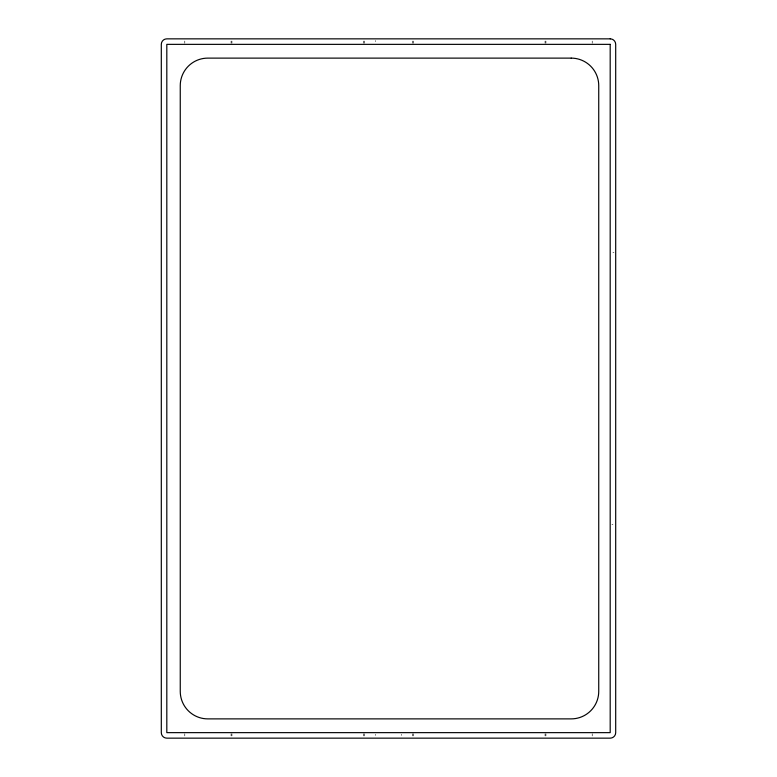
<?xml version="1.0" encoding="UTF-8"?>
<svg xmlns="http://www.w3.org/2000/svg" width="777" height="777" viewBox="0 0 777 777"><rect width="100%" height="100%" fill="white"/><g stroke="black" fill="none" stroke-linecap="round" stroke-linejoin="round"><path stroke-width="0.58" stroke-dasharray="3.88 2.91" d="M612.936 252.671L613.976 252.671M611.907 524.329L612.936 524.329M592.229 41.055L592.229 43.259M592.229 733.741L592.229 735.945M545.91 41.055L545.91 43.259M545.91 733.741L545.91 735.945M545.075 41.055L545.075 43.259M545.075 733.741L545.075 735.945M413.471 41.055L413.471 43.259M413.471 733.741L413.471 735.945M412.636 41.055L412.636 43.259M412.636 733.741L412.636 735.945M401.359 734.362L401.359 735.401M375.641 40.569L375.641 41.599M375.641 734.362L375.641 735.401M364.364 41.055L364.364 43.259M364.364 733.741L364.364 735.945M363.529 41.055L363.529 43.259M363.529 733.741L363.529 735.945M231.925 41.055L231.925 43.259M231.925 733.741L231.925 735.945M231.09 41.055L231.09 43.259M231.09 733.741L231.09 735.945M184.771 41.055L184.771 43.259M184.771 733.741L184.771 735.945"/><path stroke-width="1.17" d="M610.188 38.85L166.812 38.85A5.507 5.507 0 0 0 161.305 44.357L161.305 732.643A5.507 5.507 0 0 0 166.812 738.15L610.188 738.15A5.507 5.507 0 0 0 615.695 732.643L615.695 44.357A5.507 5.507 0 0 0 610.188 38.85M610.188 44.357L166.812 44.357L166.812 732.643L610.188 732.643L610.188 44.357M571.202 58.12L207.789 58.12A27.535 27.535 0 0 0 180.254 85.655L180.254 691.345A27.535 27.535 0 0 0 207.789 718.88L571.202 718.88A27.535 27.535 0 0 0 598.737 691.345L598.737 85.655A27.535 27.535 0 0 0 571.202 58.12"/></g></svg>
